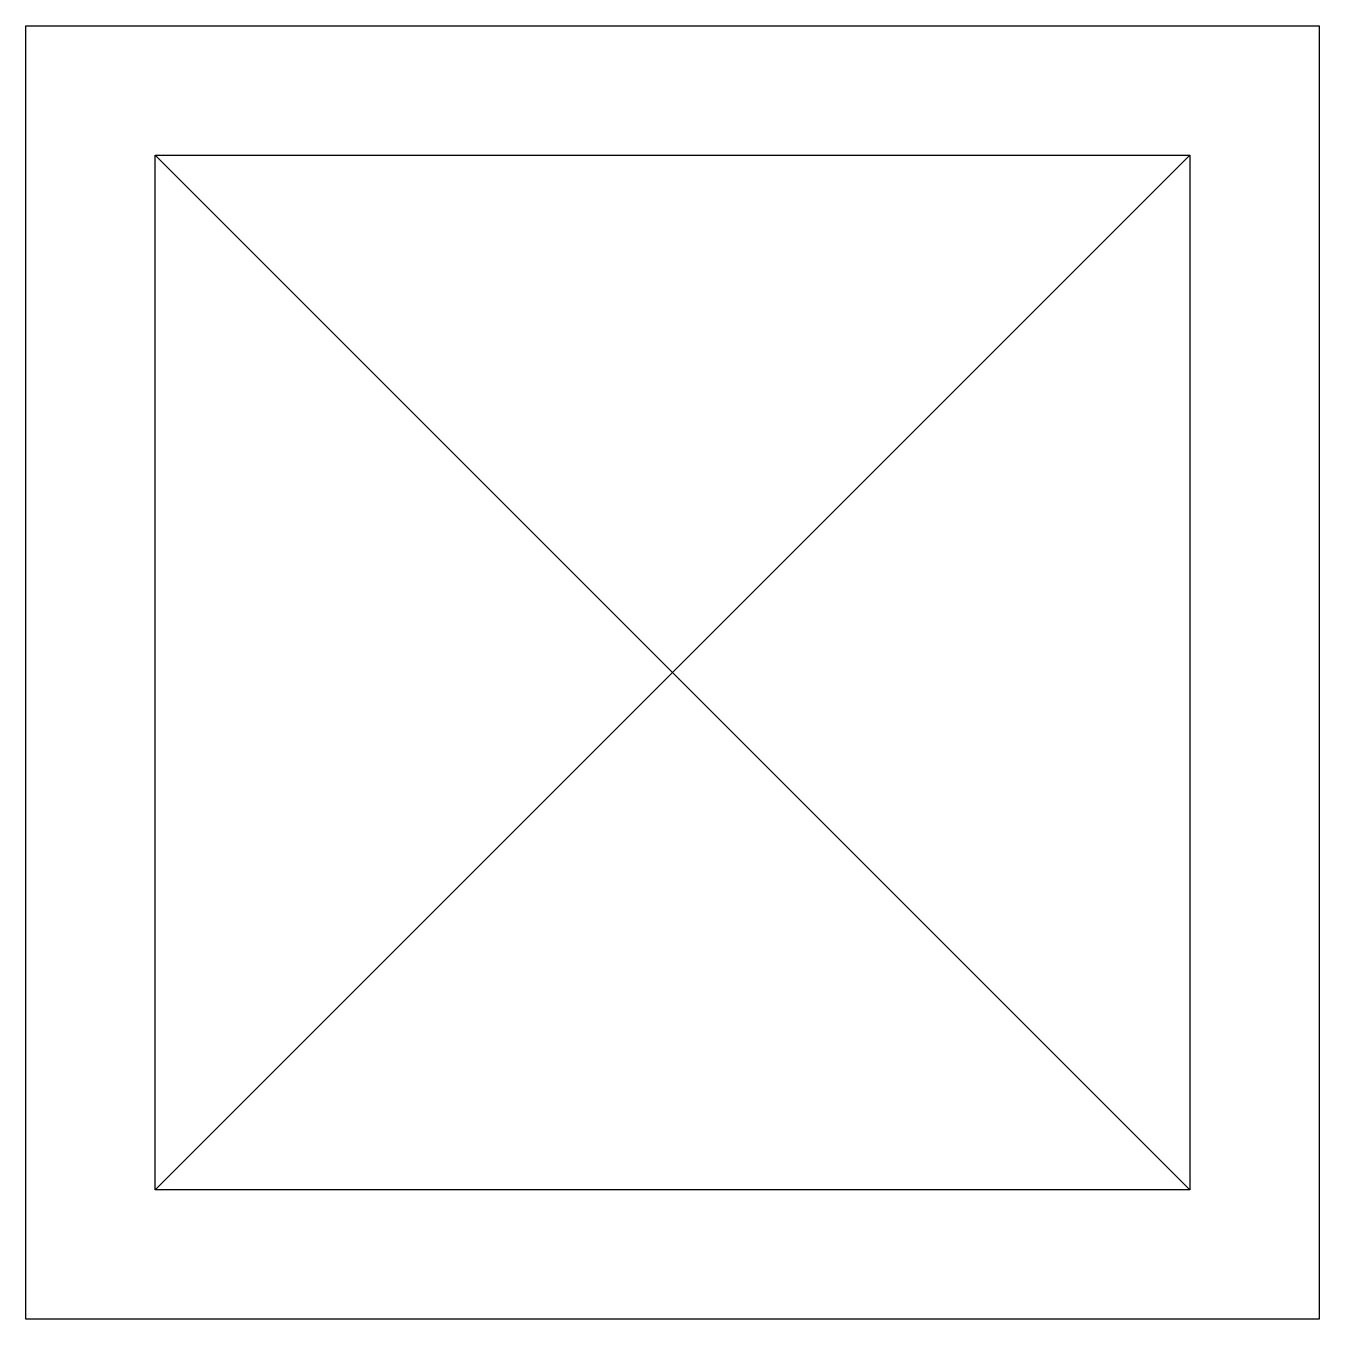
# Model space of a CAD drawing. Header units: millimetres. Extents: x -10196.921 to -10196.171, y -376.449 to -375.699.
import ezdxf

# ---------------------------------------------------------------- set-up
doc = ezdxf.new("R2010")
doc.units = ezdxf.units.MM
doc.layers.add('Tub_esgoto_símbolos', color=2, linetype='Continuous')

msp = doc.modelspace()

# ---------------------------------------------------------------- linework, layer by layer
at = {"layer": 'Tub_esgoto_símbolos', "color": 4}
for p, q in [((-10196.92052, -375.69901), (-10196.17052, -375.69901)), ((-10196.92052, -376.44901), (-10196.92052, -375.69901)), ((-10196.17052, -375.69901), (-10196.17052, -376.44901)), ((-10196.17052, -376.44901), (-10196.92052, -376.44901))]:
    msp.add_line(p, q, dxfattribs=at)
at = {"layer": 'Tub_esgoto_símbolos', "color": 1}
for p, q in [((-10196.84552, -375.77401), (-10196.24552, -376.37401)), ((-10196.24552, -375.77401), (-10196.84552, -376.37401))]:
    msp.add_line(p, q, dxfattribs=at)
at = {"layer": 'Tub_esgoto_símbolos'}
for p, q in [((-10196.84552, -376.37401), (-10196.84552, -375.77401)), ((-10196.84552, -375.77401), (-10196.24552, -375.77401)), ((-10196.24552, -375.77401), (-10196.24552, -376.37401)), ((-10196.24552, -376.37401), (-10196.84552, -376.37401))]:
    msp.add_line(p, q, dxfattribs=at)

doc.saveas('drawing.dxf')
